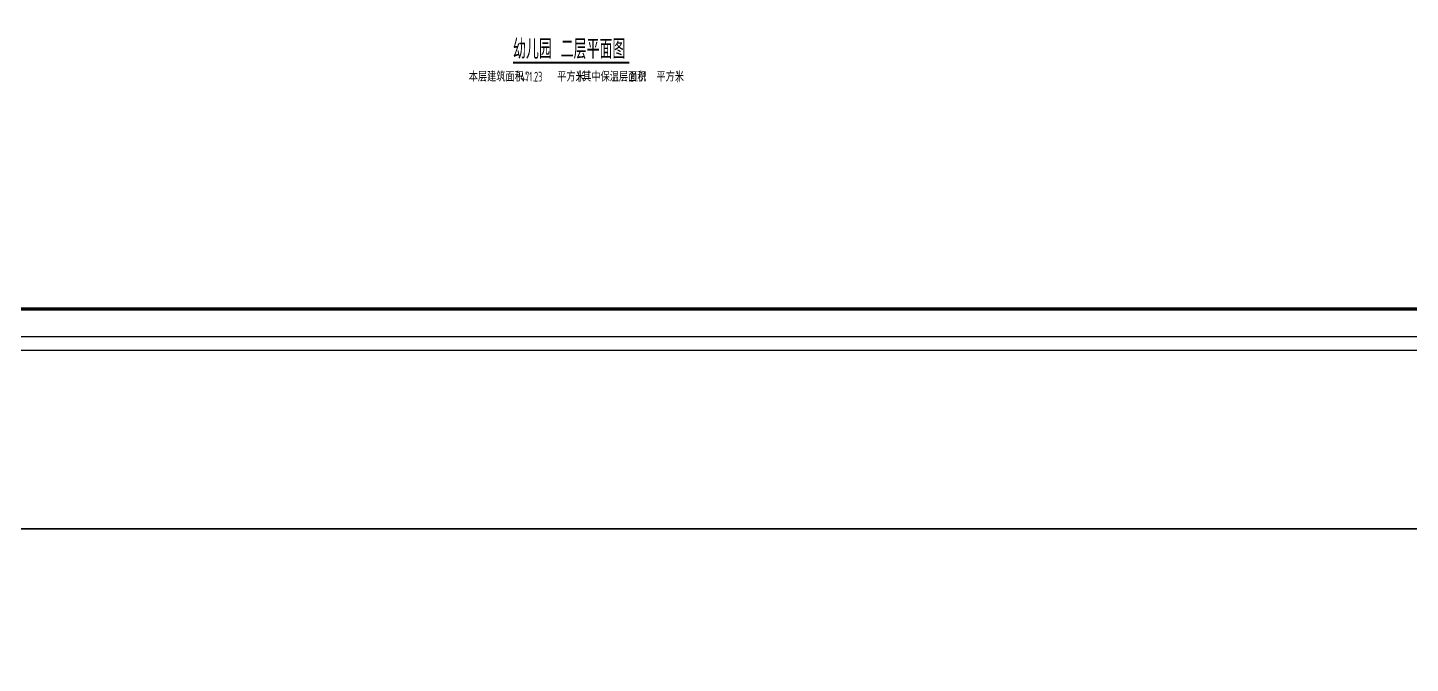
# Model space of a CAD drawing. Header units: millimetres. Extents: x -1048436 to -185795, y -983427 to 400387.
# Drawn here: x -743652 to -669013, y -399282 to -364985 of the extents above; entities that cross this region are included whole.
import ezdxf
from ezdxf.enums import TextEntityAlignment as Align

# ---------------------------------------------------------------- set-up
doc = ezdxf.new("R2010")
doc.units = ezdxf.units.MM
doc.header["$LTSCALE"] = 500
for name, color, linetype in [('C-SHET-TTLB', 11, 'Continuous'), ('PUB_TEXT', 7, 'Continuous'), ('SPACE', 7, 'Continuous'), ('建-符号', 13, 'Continuous'), ('通-图框-文字', 4, 'Continuous')]:
    doc.layers.add(name, color=color, linetype=linetype)
doc.styles.add('ECADI', font='hzs.shx', dxfattribs={"width": 0.7, "bigfont": 'hztxt.shx'})
doc.styles.add('XD2008', font='xd-hzs.shx', dxfattribs={"width": 0.7, "bigfont": 'xd-hztxt.shx'})

# ---------------------------------------------------------------- blocks, each defined once
blk = doc.blocks.new('集团图框A0')
at = {"layer": 'C-SHET-TTLB'}
for points in [[(1015.73, -1212.37), (1015.73, -2063.37), (-183.27, -2063.37), (-183.27, -1212.37)], [(1010.73, -1217.37), (1010.73, -2058.37), (-178.27, -2058.37), (-178.27, -1217.37)]]:
    blk.add_lwpolyline(points, close=True, dxfattribs=at)
at = {"layer": 'C-SHET-TTLB', "const_width": 1.2}
blk.add_lwpolyline([(-159.87, -1227.37), (1000.73, -1227.37), (1000.73, -2048.37), (-159.87, -2048.37)], close=True, dxfattribs=at)
at = {"color": 2, "style": 'ECADI', "width": 0.7}
for tag, p in [('序号1', (929.61, -1745.73)), ('记要1', (957.8, -1745.75)), ('日期1', (993.15, -1745.56)), ('序号2', (929.61, -1751.61)), ('记要2', (957.8, -1751.63)), ('日期2', (993.15, -1751.44)), ('序号3', (929.61, -1757.47)), ('记要3', (957.8, -1757.49)), ('日期3', (993.15, -1757.31)), ('序号4', (929.61, -1763.36)), ('日期4', (993.15, -1763.19)), ('记要4', (957.8, -1763.38)), ('合作设计单位', (962.41, -1906.6)), ('审定人', (961.73, -1925.59)), ('审核人', (961.73, -1935.07)), ('设计总负责人', (961.73, -1944.83)), ('专业负责人', (961.73, -1955.56)), ('校对人', (961.73, -1965.81)), ('设计人', (961.73, -1975.68)), ('建设单位上', (964.26, -1983.78)), ('建设单位中', (964.26, -1987.74)), ('建设单位下', (964.26, -1991.58)), ('项目名称上', (964.24, -1996.15)), ('项目名称中', (964.24, -2000.23)), ('项目名称下', (964.24, -2004.18)), ('子项', (963.47, -2010.78)), ('图名上', (964.36, -2017.44)), ('图名中', (964.36, -2021.34)), ('图名下', (964.36, -2025.46)), ('工程编号', (946.99, -2031.42)), ('阶段', (983.81, -2031.45)), ('比例', (945.85, -2038.04)), ('专业', (983.61, -2037.82)), ('日期', (945.99, -2044.58)), ('图别、图号', (985.93, -2044.68))]:
    blk.add_attdef(tag, text='', height=3.5, dxfattribs=at).set_placement(p, align=Align.MIDDLE)
blk = doc.blocks.new('A0')
blk.add_blockref('集团图框A0', (-1070456.26, -656962.74))

msp = doc.modelspace()

# ---------------------------------------------------------------- linework, layer by layer
at = {"layer": 'SPACE', "linetype": 'Continuous'}
for points in [[(-821819.6, -243518.5), (-611819.6, -243518.5), (-611819.6, -392018.5), (-821819.6, -392018.5), (-821819.6, -243518.5)], [(-821819.6, -392018.5), (-611819.6, -392018.5), (-611819.6, -540518.5), (-821819.6, -540518.5), (-821819.6, -392018.5)]]:
    msp.add_lwpolyline(points, dxfattribs=at)
at = {"layer": '建-符号', "const_width": 105}
msp.add_lwpolyline([(-717453.8, -366867.6), (-711172.8, -366867.6)], dxfattribs=at)

# ---------------------------------------------------------------- block references
at = {"xscale": 150, "yscale": 150, "zscale": 150}
msp.add_blockref('A0', (159799713.8, 98471506.5), dxfattribs=at)

# ---------------------------------------------------------------- texts
at = {"layer": 'PUB_TEXT', "style": 'XD2008', "width": 0.7}
for s, p in [('幼儿园', (-717453.8, -366665.9)), ('二层平面图', (-714878.4, -366665.9))]:
    msp.add_text(s, height=1050, dxfattribs=at).set_placement(p)
at = {"layer": '通-图框-文字', "style": 'ECADI', "width": 0.7}
for s, p in [('本层建筑面积：', (-719843.1, -367890.8)), ('3471.23', (-717270.6, -367890.8)), ('平方米', (-715065.6, -367890.8)), ('(', (-713963.1, -367890.8)), ('其中保温层面积', (-713718.1, -367890.8)), ('21.01', (-711145.6, -367890.8)), ('平方米', (-709710.6, -367890.8)), (')', (-708608.1, -367890.8))]:
    msp.add_text(s, height=525, dxfattribs=at).set_placement(p)

doc.saveas('drawing.dxf')
